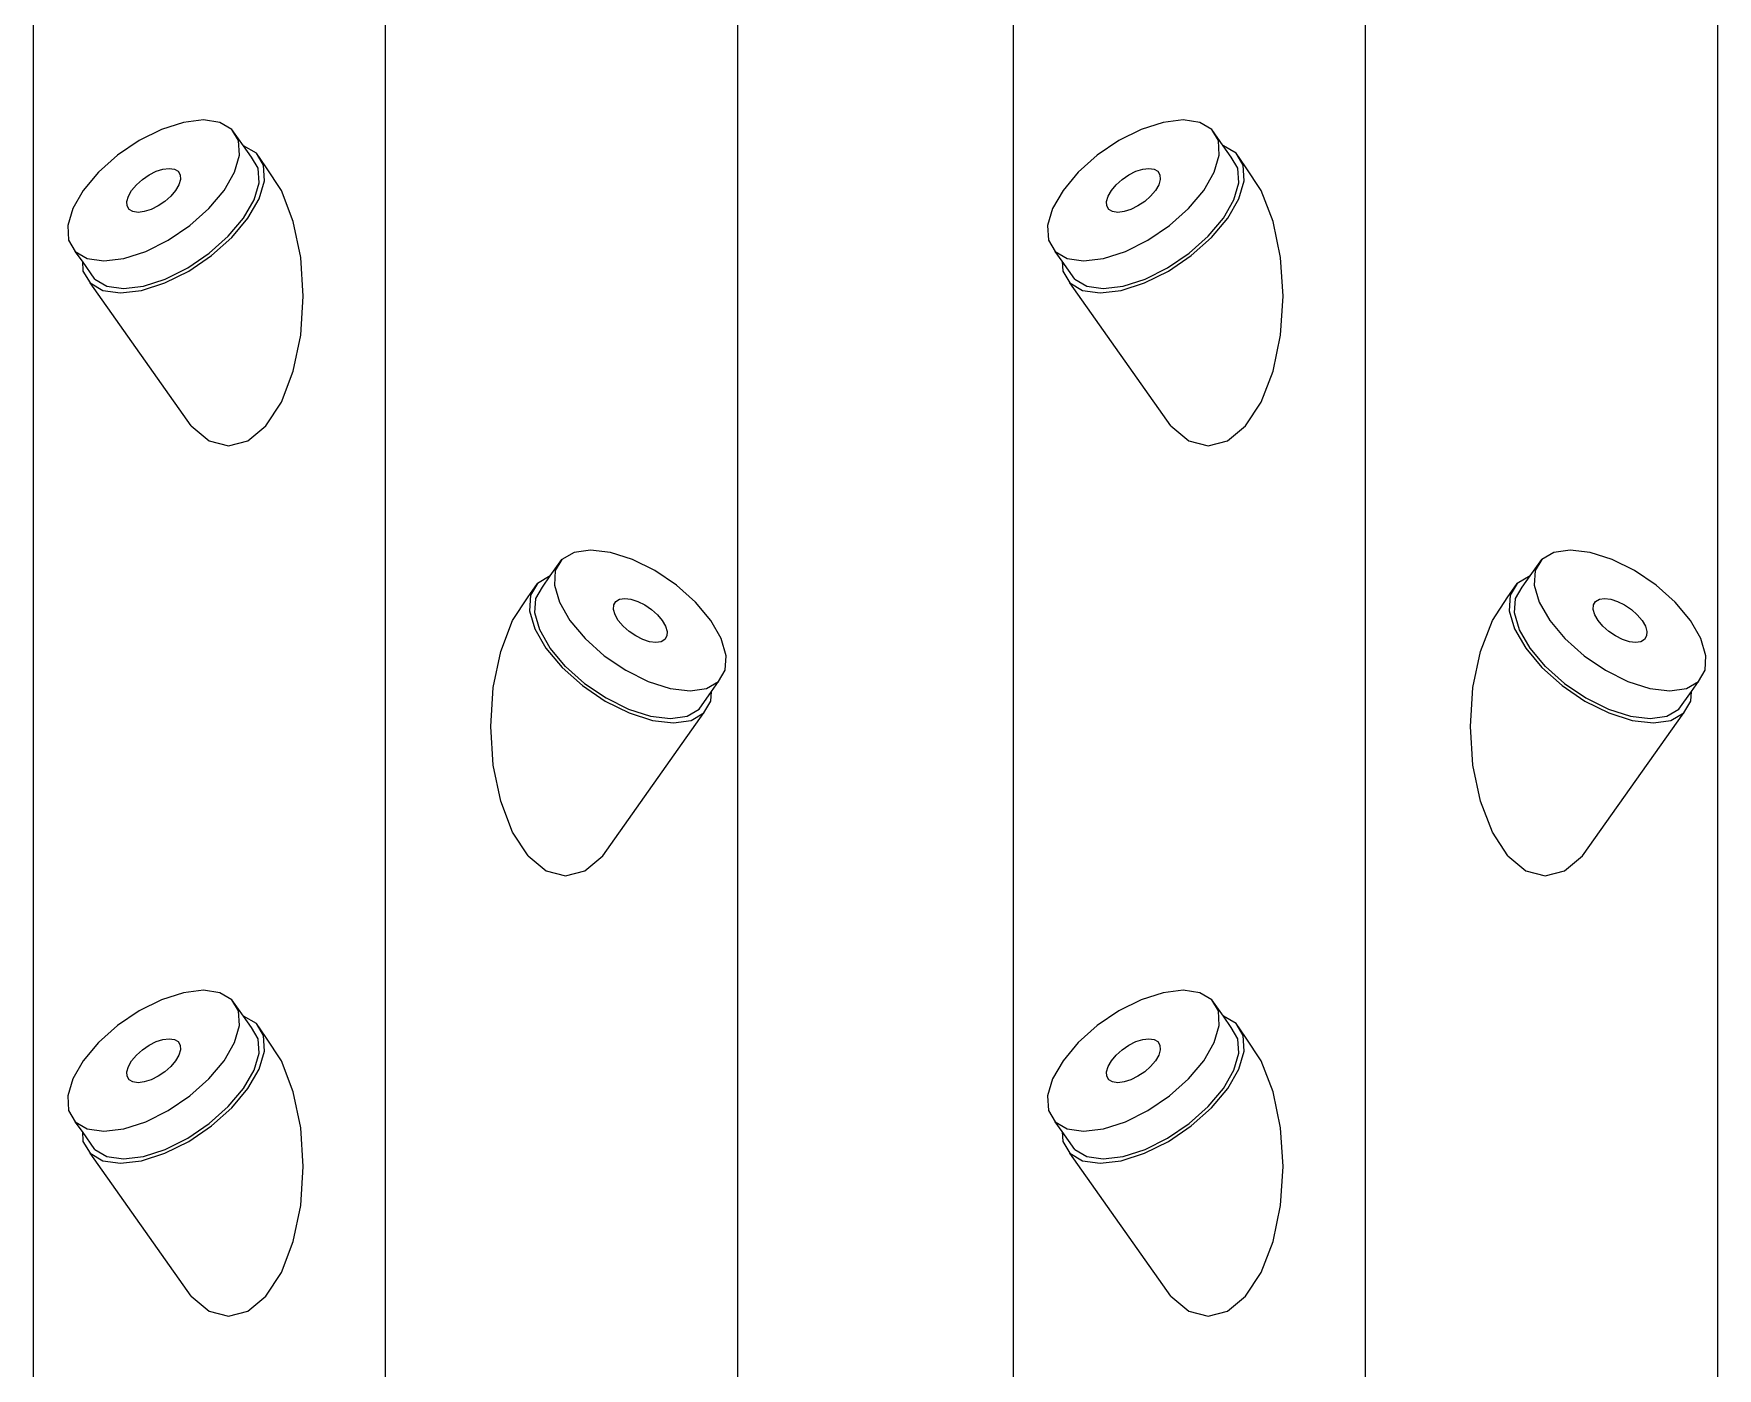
# Model space of a CAD drawing. Header units: metres. Extents: x -175 to 101, y -7 to 93.
# Drawn here: x 0.761 to 1.1906, y 1.488 to 1.8284 of the extents above; entities that cross this region are included whole.
import ezdxf

# ---------------------------------------------------------------- set-up
doc = ezdxf.new("R2010")
doc.units = ezdxf.units.M

msp = doc.modelspace()

# ---------------------------------------------------------------- linework, layer by layer
for p, q in [((0.76103, 0.0428), (0.76103, 1.98869)), ((0.85083, 0.0428), (0.85083, 1.98869)), ((0.94064, 1.98869), (0.94064, 0.0428)), ((1.01103, 0.0428), (1.01103, 1.98869)), ((1.10083, 0.0428), (1.10083, 1.98869)), ((1.19064, 1.98869), (1.19064, 0.0428)), ((0.79926, 1.80577), (0.79366, 1.80398)), ((0.80434, 1.80639), (0.79926, 1.80577)), ((0.80855, 1.80577), (0.80434, 1.80639)), ((0.81162, 1.80398), (0.80855, 1.80577)), ((1.04926, 1.80577), (1.04366, 1.80398)), ((1.05434, 1.80639), (1.04926, 1.80577)), ((1.05855, 1.80577), (1.05434, 1.80639)), ((1.06162, 1.80398), (1.05855, 1.80577)), ((0.78792, 1.80112), (0.78243, 1.7974)), ((0.79366, 1.80398), (0.78792, 1.80112)), ((0.81332, 1.80112), (0.81162, 1.80398)), ((0.81461, 1.79979), (0.81162, 1.80398)), ((0.81354, 1.7974), (0.81332, 1.80112)), ((1.03792, 1.80112), (1.03243, 1.7974)), ((1.04366, 1.80398), (1.03792, 1.80112)), ((1.06332, 1.80112), (1.06162, 1.80398)), ((1.06458, 1.79979), (1.06162, 1.80398)), ((1.06354, 1.7974), (1.06332, 1.80112)), ((0.78243, 1.7974), (0.77758, 1.79307)), ((0.81227, 1.79307), (0.81354, 1.7974)), ((0.81461, 1.79979), (0.81458, 1.79979)), ((0.81787, 1.79788), (0.81461, 1.79979)), ((0.81662, 1.79691), (0.81461, 1.79979)), ((0.81832, 1.79405), (0.81662, 1.79691)), ((0.81967, 1.79485), (0.81787, 1.79788)), ((0.82028, 1.79446), (0.81787, 1.79788)), ((1.03243, 1.7974), (1.02758, 1.79307)), ((1.06227, 1.79307), (1.06354, 1.7974)), ((1.06461, 1.79979), (1.06458, 1.79979)), ((1.06662, 1.79691), (1.06458, 1.79979)), ((1.06787, 1.79788), (1.06461, 1.79979)), ((1.06832, 1.79405), (1.06662, 1.79691)), ((1.06967, 1.79485), (1.06787, 1.79788)), ((1.07028, 1.79446), (1.06787, 1.79788)), ((0.77758, 1.79307), (0.77368, 1.78842)), ((0.78876, 1.79123), (0.79048, 1.79239)), ((0.79048, 1.79239), (0.79227, 1.79329)), ((0.79227, 1.79329), (0.79402, 1.79385)), ((0.79402, 1.79385), (0.79561, 1.79404)), ((0.79561, 1.79404), (0.79693, 1.79385)), ((0.79693, 1.79385), (0.79788, 1.79329)), ((0.79788, 1.79329), (0.79841, 1.79239)), ((0.79841, 1.79239), (0.79848, 1.79123)), ((0.8096, 1.78842), (0.81227, 1.79307)), ((0.81854, 1.79033), (0.81832, 1.79405)), ((0.81991, 1.7909), (0.81967, 1.79485)), ((0.82423, 1.7884), (0.82028, 1.79446)), ((1.02758, 1.79307), (1.02368, 1.78842)), ((1.03876, 1.79123), (1.04048, 1.79239)), ((1.04048, 1.79239), (1.04227, 1.79329)), ((1.04227, 1.79329), (1.04402, 1.79385)), ((1.04402, 1.79385), (1.04561, 1.79404)), ((1.04561, 1.79404), (1.04693, 1.79385)), ((1.04693, 1.79385), (1.04788, 1.79329)), ((1.04788, 1.79329), (1.04841, 1.79239)), ((1.04841, 1.79239), (1.04848, 1.79123)), ((1.0596, 1.78842), (1.06227, 1.79307)), ((1.06854, 1.79033), (1.06832, 1.79405)), ((1.06991, 1.7909), (1.06967, 1.79485)), ((1.07423, 1.7884), (1.07028, 1.79446)), ((0.77368, 1.78842), (0.771, 1.78378)), ((0.78519, 1.78697), (0.78603, 1.78842)), ((0.78603, 1.78842), (0.78724, 1.78988)), ((0.78724, 1.78988), (0.78876, 1.79123)), ((0.79725, 1.78842), (0.79603, 1.78697)), ((0.79809, 1.78988), (0.79725, 1.78842)), ((0.79848, 1.79123), (0.79809, 1.78988)), ((0.8057, 1.78378), (0.8096, 1.78842)), ((0.81727, 1.786), (0.81854, 1.79033)), ((0.81856, 1.78629), (0.81991, 1.7909)), ((0.82727, 1.78049), (0.82423, 1.7884)), ((1.02368, 1.78842), (1.021, 1.78378)), ((1.03519, 1.78697), (1.03603, 1.78842)), ((1.03603, 1.78842), (1.03724, 1.78988)), ((1.03724, 1.78988), (1.03876, 1.79123)), ((1.04725, 1.78842), (1.04603, 1.78697)), ((1.04809, 1.78988), (1.04725, 1.78842)), ((1.04848, 1.79123), (1.04809, 1.78988)), ((1.0557, 1.78378), (1.0596, 1.78842)), ((1.06727, 1.786), (1.06854, 1.79033)), ((1.06856, 1.78629), (1.06991, 1.7909)), ((1.07727, 1.78049), (1.07423, 1.7884)), ((0.771, 1.78378), (0.76973, 1.77944)), ((0.78479, 1.78562), (0.78519, 1.78697)), ((0.78486, 1.78446), (0.78479, 1.78562)), ((0.7854, 1.78356), (0.78486, 1.78446)), ((0.78635, 1.783), (0.7854, 1.78356)), ((0.78767, 1.78281), (0.78635, 1.783)), ((0.78926, 1.783), (0.78767, 1.78281)), ((0.79101, 1.78356), (0.78926, 1.783)), ((0.7928, 1.78446), (0.79101, 1.78356)), ((0.79452, 1.78562), (0.7928, 1.78446)), ((0.79603, 1.78697), (0.79452, 1.78562)), ((0.80084, 1.77944), (0.8057, 1.78378)), ((0.8146, 1.78135), (0.81727, 1.786)), ((0.81572, 1.78135), (0.81856, 1.78629)), ((1.021, 1.78378), (1.01973, 1.77944)), ((1.03479, 1.78562), (1.03519, 1.78697)), ((1.03486, 1.78446), (1.03479, 1.78562)), ((1.0354, 1.78356), (1.03486, 1.78446)), ((1.03635, 1.783), (1.0354, 1.78356)), ((1.03767, 1.78281), (1.03635, 1.783)), ((1.03926, 1.783), (1.03767, 1.78281)), ((1.04101, 1.78356), (1.03926, 1.783)), ((1.0428, 1.78446), (1.04101, 1.78356)), ((1.04452, 1.78562), (1.0428, 1.78446)), ((1.04603, 1.78697), (1.04452, 1.78562)), ((1.05084, 1.77944), (1.0557, 1.78378)), ((1.0646, 1.78135), (1.06727, 1.786)), ((1.06572, 1.78135), (1.06856, 1.78629)), ((0.76973, 1.77944), (0.76996, 1.77572)), ((0.79536, 1.77572), (0.80084, 1.77944)), ((0.8107, 1.77671), (0.8146, 1.78135)), ((0.81158, 1.77641), (0.81572, 1.78135)), ((0.82917, 1.77129), (0.82727, 1.78049)), ((1.01973, 1.77944), (1.01996, 1.77572)), ((1.04536, 1.77572), (1.05084, 1.77944)), ((1.0607, 1.77671), (1.0646, 1.78135)), ((1.06158, 1.77641), (1.06572, 1.78135)), ((1.07917, 1.77129), (1.07727, 1.78049)), ((0.76996, 1.77572), (0.77166, 1.77287)), ((0.78962, 1.77287), (0.79536, 1.77572)), ((0.80584, 1.77237), (0.8107, 1.77671)), ((0.80642, 1.77181), (0.81158, 1.77641)), ((1.01996, 1.77572), (1.02166, 1.77287)), ((1.03962, 1.77287), (1.04536, 1.77572)), ((1.05584, 1.77237), (1.0607, 1.77671)), ((1.05642, 1.77181), (1.06158, 1.77641)), ((0.77166, 1.77287), (0.77472, 1.77108)), ((0.77345, 1.77033), (0.77166, 1.77287)), ((0.77345, 1.77033), (0.7736, 1.76786)), ((0.77666, 1.7658), (0.77345, 1.77033)), ((0.77472, 1.77108), (0.77894, 1.77046)), ((0.77894, 1.77046), (0.78402, 1.77108)), ((0.78402, 1.77108), (0.78962, 1.77287)), ((0.80036, 1.76865), (0.80584, 1.77237)), ((0.80059, 1.76786), (0.80642, 1.77181)), ((0.82982, 1.76141), (0.82917, 1.77129)), ((1.02166, 1.77287), (1.02472, 1.77108)), ((1.02345, 1.77033), (1.02166, 1.77287)), ((1.02345, 1.77033), (1.0236, 1.76786)), ((1.02666, 1.7658), (1.02345, 1.77033)), ((1.02472, 1.77108), (1.02894, 1.77046)), ((1.02894, 1.77046), (1.03402, 1.77108)), ((1.03402, 1.77108), (1.03962, 1.77287)), ((1.05036, 1.76865), (1.05584, 1.77237)), ((1.05059, 1.76786), (1.05642, 1.77181)), ((1.07982, 1.76141), (1.07917, 1.77129)), ((0.7736, 1.76786), (0.77541, 1.76483)), ((0.77666, 1.7658), (0.77972, 1.76401)), ((0.78902, 1.76401), (0.79462, 1.7658)), ((0.79449, 1.76483), (0.80059, 1.76786)), ((0.79462, 1.7658), (0.80036, 1.76865)), ((1.0236, 1.76786), (1.02541, 1.76483)), ((1.02666, 1.7658), (1.02972, 1.76401)), ((1.03902, 1.76401), (1.04462, 1.7658)), ((1.04449, 1.76483), (1.05059, 1.76786)), ((1.04462, 1.7658), (1.05036, 1.76865)), ((0.77541, 1.76483), (0.77867, 1.76292)), ((0.8012, 1.72836), (0.77541, 1.76483)), ((0.77867, 1.76292), (0.78315, 1.76227)), ((0.77972, 1.76401), (0.78394, 1.76339)), ((0.78315, 1.76227), (0.78854, 1.76292)), ((0.78394, 1.76339), (0.78902, 1.76401)), ((0.78854, 1.76292), (0.79449, 1.76483)), ((0.82917, 1.75152), (0.82982, 1.76141)), ((1.02541, 1.76483), (1.02867, 1.76292)), ((1.0512, 1.72836), (1.02541, 1.76483)), ((1.02867, 1.76292), (1.03315, 1.76227)), ((1.02972, 1.76401), (1.03394, 1.76339)), ((1.03315, 1.76227), (1.03854, 1.76292)), ((1.03394, 1.76339), (1.03902, 1.76401)), ((1.03854, 1.76292), (1.04449, 1.76483)), ((1.07917, 1.75152), (1.07982, 1.76141)), ((0.82727, 1.74233), (0.82917, 1.75152)), ((1.07727, 1.74233), (1.07917, 1.75152)), ((0.82423, 1.73442), (0.82727, 1.74233)), ((1.07423, 1.73442), (1.07727, 1.74233)), ((0.82028, 1.72836), (0.82423, 1.73442)), ((1.07028, 1.72836), (1.07423, 1.73442)), ((0.8012, 1.72836), (0.8058, 1.72455)), ((0.81568, 1.72455), (0.82028, 1.72836)), ((1.0512, 1.72836), (1.0558, 1.72455)), ((1.06568, 1.72455), (1.07028, 1.72836)), ((0.8058, 1.72455), (0.81074, 1.72325)), ((0.81074, 1.72325), (0.81568, 1.72455)), ((1.0558, 1.72455), (1.06074, 1.72325)), ((1.06074, 1.72325), (1.06568, 1.72455)), ((0.89285, 1.69009), (0.89584, 1.69428)), ((0.89584, 1.69428), (0.89414, 1.69143)), ((0.89891, 1.69607), (0.89584, 1.69428)), ((0.90312, 1.69669), (0.89891, 1.69607)), ((0.9082, 1.69607), (0.90312, 1.69669)), ((0.91381, 1.69428), (0.9082, 1.69607)), ((0.91954, 1.69143), (0.91381, 1.69428)), ((1.14285, 1.69009), (1.14584, 1.69428)), ((1.14584, 1.69428), (1.14414, 1.69143)), ((1.14891, 1.69607), (1.14584, 1.69428)), ((1.15312, 1.69669), (1.14891, 1.69607)), ((1.1582, 1.69607), (1.15312, 1.69669)), ((1.16381, 1.69428), (1.1582, 1.69607)), ((1.16954, 1.69143), (1.16381, 1.69428)), ((0.89285, 1.69009), (0.8896, 1.68818)), ((0.89084, 1.68721), (0.89285, 1.69009)), ((0.89288, 1.69009), (0.89285, 1.69009)), ((0.89414, 1.69143), (0.89392, 1.68771)), ((0.92503, 1.68771), (0.91954, 1.69143)), ((1.14285, 1.69009), (1.1396, 1.68818)), ((1.14084, 1.68721), (1.14285, 1.69009)), ((1.14288, 1.69009), (1.14285, 1.69009)), ((1.14414, 1.69143), (1.14392, 1.68771)), ((1.17503, 1.68771), (1.16954, 1.69143)), ((0.88323, 1.6787), (0.88718, 1.68477)), ((0.88718, 1.68477), (0.8896, 1.68818)), ((0.88779, 1.68515), (0.88755, 1.6812)), ((0.8896, 1.68818), (0.88779, 1.68515)), ((0.88892, 1.68063), (0.88914, 1.68435)), ((0.88914, 1.68435), (0.89084, 1.68721)), ((0.89392, 1.68771), (0.89519, 1.68337)), ((0.90958, 1.68359), (0.91054, 1.68415)), ((0.91054, 1.68415), (0.91185, 1.68434)), ((0.91185, 1.68434), (0.91344, 1.68415)), ((0.91344, 1.68415), (0.91519, 1.68359)), ((0.92988, 1.68337), (0.92503, 1.68771)), ((1.13323, 1.6787), (1.13718, 1.68477)), ((1.13718, 1.68477), (1.1396, 1.68818)), ((1.13779, 1.68515), (1.13755, 1.6812)), ((1.1396, 1.68818), (1.13779, 1.68515)), ((1.13892, 1.68063), (1.13914, 1.68435)), ((1.13914, 1.68435), (1.14084, 1.68721)), ((1.14392, 1.68771), (1.14519, 1.68337)), ((1.15958, 1.68359), (1.16054, 1.68415)), ((1.16054, 1.68415), (1.16185, 1.68434)), ((1.16185, 1.68434), (1.16344, 1.68415)), ((1.16344, 1.68415), (1.16519, 1.68359)), ((1.17988, 1.68337), (1.17503, 1.68771)), ((0.88755, 1.6812), (0.8889, 1.67659)), ((0.89019, 1.6763), (0.88892, 1.68063)), ((0.89519, 1.68337), (0.89786, 1.67873)), ((0.90898, 1.68153), (0.90905, 1.68269)), ((0.90937, 1.68018), (0.90898, 1.68153)), ((0.90905, 1.68269), (0.90958, 1.68359)), ((0.91021, 1.67873), (0.90937, 1.68018)), ((0.91519, 1.68359), (0.91699, 1.68269)), ((0.91699, 1.68269), (0.9187, 1.68153)), ((0.9187, 1.68153), (0.92022, 1.68018)), ((0.92022, 1.68018), (0.92144, 1.67873)), ((0.93378, 1.67873), (0.92988, 1.68337)), ((1.13755, 1.6812), (1.1389, 1.67659)), ((1.14019, 1.6763), (1.13892, 1.68063)), ((1.14519, 1.68337), (1.14786, 1.67873)), ((1.15898, 1.68153), (1.15905, 1.68269)), ((1.15937, 1.68018), (1.15898, 1.68153)), ((1.15905, 1.68269), (1.15958, 1.68359)), ((1.16021, 1.67873), (1.15937, 1.68018)), ((1.16519, 1.68359), (1.16699, 1.68269)), ((1.16699, 1.68269), (1.1687, 1.68153)), ((1.1687, 1.68153), (1.17022, 1.68018)), ((1.17022, 1.68018), (1.17144, 1.67873)), ((1.18378, 1.67873), (1.17988, 1.68337)), ((0.8802, 1.6708), (0.88323, 1.6787)), ((0.8889, 1.67659), (0.89174, 1.67165)), ((0.89286, 1.67165), (0.89019, 1.6763)), ((0.89786, 1.67873), (0.90176, 1.67408)), ((0.91143, 1.67727), (0.91021, 1.67873)), ((0.91295, 1.67592), (0.91143, 1.67727)), ((0.91466, 1.67476), (0.91295, 1.67592)), ((0.92144, 1.67873), (0.92227, 1.67727)), ((0.92227, 1.67727), (0.92267, 1.67592)), ((0.92267, 1.67592), (0.9226, 1.67476)), ((0.93646, 1.67408), (0.93378, 1.67873)), ((1.1302, 1.6708), (1.13323, 1.6787)), ((1.1389, 1.67659), (1.14174, 1.67165)), ((1.14286, 1.67165), (1.14019, 1.6763)), ((1.14786, 1.67873), (1.15176, 1.67408)), ((1.16143, 1.67727), (1.16021, 1.67873)), ((1.16295, 1.67592), (1.16143, 1.67727)), ((1.16466, 1.67476), (1.16295, 1.67592)), ((1.17144, 1.67873), (1.17227, 1.67727)), ((1.17227, 1.67727), (1.17267, 1.67592)), ((1.17267, 1.67592), (1.1726, 1.67476)), ((1.18646, 1.67408), (1.18378, 1.67873)), ((0.89174, 1.67165), (0.89588, 1.66672)), ((0.89676, 1.66701), (0.89286, 1.67165)), ((0.90176, 1.67408), (0.90662, 1.66974)), ((0.91645, 1.67386), (0.91466, 1.67476)), ((0.9182, 1.6733), (0.91645, 1.67386)), ((0.91979, 1.67311), (0.9182, 1.6733)), ((0.92111, 1.6733), (0.91979, 1.67311)), ((0.92207, 1.67386), (0.92111, 1.6733)), ((0.9226, 1.67476), (0.92207, 1.67386)), ((0.93773, 1.66974), (0.93646, 1.67408)), ((1.14174, 1.67165), (1.14588, 1.66672)), ((1.14676, 1.66701), (1.14286, 1.67165)), ((1.15176, 1.67408), (1.15662, 1.66974)), ((1.16645, 1.67386), (1.16466, 1.67476)), ((1.1682, 1.6733), (1.16645, 1.67386)), ((1.16979, 1.67311), (1.1682, 1.6733)), ((1.17111, 1.6733), (1.16979, 1.67311)), ((1.17207, 1.67386), (1.17111, 1.6733)), ((1.1726, 1.67476), (1.17207, 1.67386)), ((1.18773, 1.66974), (1.18646, 1.67408)), ((0.87829, 1.66159), (0.8802, 1.6708)), ((0.89676, 1.66701), (0.90162, 1.66267)), ((0.90662, 1.66974), (0.9121, 1.66603)), ((0.9375, 1.66603), (0.93773, 1.66974)), ((1.12829, 1.66159), (1.1302, 1.6708)), ((1.14676, 1.66701), (1.15162, 1.66267)), ((1.15662, 1.66974), (1.1621, 1.66603)), ((1.1875, 1.66603), (1.18773, 1.66974)), ((0.89588, 1.66672), (0.90104, 1.66211)), ((0.90162, 1.66267), (0.9071, 1.65895)), ((0.9121, 1.66603), (0.91784, 1.66317)), ((0.91784, 1.66317), (0.92344, 1.66138)), ((0.93274, 1.66138), (0.9358, 1.66317)), ((0.93401, 1.66063), (0.9358, 1.66317)), ((0.9358, 1.66317), (0.9375, 1.66603)), ((1.14588, 1.66672), (1.15104, 1.66211)), ((1.15162, 1.66267), (1.1571, 1.65895)), ((1.1621, 1.66603), (1.16784, 1.66317)), ((1.16784, 1.66317), (1.17344, 1.66138)), ((1.18274, 1.66138), (1.1858, 1.66317)), ((1.18401, 1.66063), (1.1858, 1.66317)), ((1.1858, 1.66317), (1.1875, 1.66603)), ((0.87764, 1.65171), (0.87829, 1.66159)), ((0.90104, 1.66211), (0.90687, 1.65816)), ((0.9071, 1.65895), (0.91284, 1.6561)), ((0.92344, 1.66138), (0.92852, 1.66076)), ((0.92852, 1.66076), (0.93274, 1.66138)), ((0.9308, 1.6561), (0.93401, 1.66063)), ((0.93386, 1.65816), (0.93401, 1.66063)), ((1.12764, 1.65171), (1.12829, 1.66159)), ((1.15104, 1.66211), (1.15687, 1.65816)), ((1.1571, 1.65895), (1.16284, 1.6561)), ((1.17344, 1.66138), (1.17852, 1.66076)), ((1.17852, 1.66076), (1.18274, 1.66138)), ((1.1808, 1.6561), (1.18401, 1.66063)), ((1.18386, 1.65816), (1.18401, 1.66063)), ((0.90626, 1.61866), (0.93205, 1.65513)), ((0.90687, 1.65816), (0.91297, 1.65513)), ((0.91284, 1.6561), (0.91844, 1.65431)), ((0.91297, 1.65513), (0.91892, 1.65322)), ((0.91844, 1.65431), (0.92352, 1.65369)), ((0.92352, 1.65369), (0.92774, 1.65431)), ((0.92774, 1.65431), (0.9308, 1.6561)), ((0.9288, 1.65322), (0.93205, 1.65513)), ((0.93205, 1.65513), (0.93386, 1.65816)), ((1.15626, 1.61866), (1.18205, 1.65513)), ((1.15687, 1.65816), (1.16297, 1.65513)), ((1.16284, 1.6561), (1.16844, 1.65431)), ((1.16297, 1.65513), (1.16892, 1.65322)), ((1.16844, 1.65431), (1.17352, 1.65369)), ((1.17352, 1.65369), (1.17774, 1.65431)), ((1.17774, 1.65431), (1.1808, 1.6561)), ((1.1788, 1.65322), (1.18205, 1.65513)), ((1.18205, 1.65513), (1.18386, 1.65816)), ((0.87829, 1.64183), (0.87764, 1.65171)), ((0.91892, 1.65322), (0.92432, 1.65257)), ((0.92432, 1.65257), (0.9288, 1.65322)), ((1.12829, 1.64183), (1.12764, 1.65171)), ((1.16892, 1.65322), (1.17432, 1.65257)), ((1.17432, 1.65257), (1.1788, 1.65322)), ((0.8802, 1.63263), (0.87829, 1.64183)), ((1.1302, 1.63263), (1.12829, 1.64183)), ((0.88323, 1.62472), (0.8802, 1.63263)), ((1.13323, 1.62472), (1.1302, 1.63263)), ((0.88718, 1.61866), (0.88323, 1.62472)), ((1.13718, 1.61866), (1.13323, 1.62472)), ((0.88718, 1.61866), (0.89178, 1.61485)), ((0.90166, 1.61485), (0.90626, 1.61866)), ((1.13718, 1.61866), (1.14178, 1.61485)), ((1.15166, 1.61485), (1.15626, 1.61866)), ((0.89178, 1.61485), (0.89672, 1.61355)), ((0.89672, 1.61355), (0.90166, 1.61485)), ((1.14178, 1.61485), (1.14672, 1.61355)), ((1.14672, 1.61355), (1.15166, 1.61485)), ((0.79366, 1.58198), (0.78792, 1.57912)), ((0.79926, 1.58377), (0.79366, 1.58198)), ((0.80434, 1.58439), (0.79926, 1.58377)), ((0.80855, 1.58377), (0.80434, 1.58439)), ((0.81162, 1.58198), (0.80855, 1.58377)), ((0.81332, 1.57912), (0.81162, 1.58198)), ((0.81461, 1.57779), (0.81162, 1.58198)), ((1.04366, 1.58198), (1.03792, 1.57912)), ((1.04926, 1.58377), (1.04366, 1.58198)), ((1.05434, 1.58439), (1.04926, 1.58377)), ((1.05855, 1.58377), (1.05434, 1.58439)), ((1.06162, 1.58198), (1.05855, 1.58377)), ((1.06332, 1.57912), (1.06162, 1.58198)), ((1.06461, 1.57779), (1.06162, 1.58198)), ((0.78792, 1.57912), (0.78243, 1.5754)), ((0.81354, 1.5754), (0.81332, 1.57912)), ((0.81461, 1.57779), (0.81458, 1.57779)), ((0.81787, 1.57588), (0.81461, 1.57779)), ((0.81662, 1.57491), (0.81461, 1.57779)), ((1.03792, 1.57912), (1.03243, 1.5754)), ((1.06354, 1.5754), (1.06332, 1.57912)), ((1.06461, 1.57779), (1.06458, 1.57779)), ((1.06787, 1.57588), (1.06461, 1.57779)), ((1.06662, 1.57491), (1.06461, 1.57779)), ((0.78243, 1.5754), (0.77758, 1.57107)), ((0.81227, 1.57107), (0.81354, 1.5754)), ((0.81832, 1.57205), (0.81662, 1.57491)), ((0.81967, 1.57285), (0.81787, 1.57588)), ((0.82028, 1.57246), (0.81787, 1.57588)), ((0.81991, 1.5689), (0.81967, 1.57285)), ((0.82423, 1.5664), (0.82028, 1.57246)), ((1.03243, 1.5754), (1.02758, 1.57107)), ((1.06227, 1.57107), (1.06354, 1.5754)), ((1.06832, 1.57205), (1.06662, 1.57491)), ((1.06967, 1.57285), (1.06787, 1.57588)), ((1.07028, 1.57246), (1.06787, 1.57588)), ((1.06991, 1.5689), (1.06967, 1.57285)), ((1.07423, 1.5664), (1.07028, 1.57246)), ((0.77758, 1.57107), (0.77368, 1.56642)), ((0.78724, 1.56788), (0.78876, 1.56923)), ((0.78876, 1.56923), (0.79048, 1.57039)), ((0.79048, 1.57039), (0.79227, 1.57129)), ((0.79227, 1.57129), (0.79402, 1.57185)), ((0.79402, 1.57185), (0.79561, 1.57204)), ((0.79561, 1.57204), (0.79693, 1.57185)), ((0.79693, 1.57185), (0.79788, 1.57129)), ((0.79788, 1.57129), (0.79841, 1.57039)), ((0.79848, 1.56923), (0.79809, 1.56788)), ((0.79841, 1.57039), (0.79848, 1.56923)), ((0.8096, 1.56642), (0.81227, 1.57107)), ((0.81727, 1.564), (0.81854, 1.56833)), ((0.81854, 1.56833), (0.81832, 1.57205)), ((0.81856, 1.56429), (0.81991, 1.5689)), ((1.02758, 1.57107), (1.02368, 1.56642)), ((1.03724, 1.56788), (1.03876, 1.56923)), ((1.03876, 1.56923), (1.04048, 1.57039)), ((1.04048, 1.57039), (1.04227, 1.57129)), ((1.04227, 1.57129), (1.04402, 1.57185)), ((1.04402, 1.57185), (1.04561, 1.57204)), ((1.04561, 1.57204), (1.04693, 1.57185)), ((1.04693, 1.57185), (1.04788, 1.57129)), ((1.04788, 1.57129), (1.04841, 1.57039)), ((1.04848, 1.56923), (1.04809, 1.56788)), ((1.04841, 1.57039), (1.04848, 1.56923)), ((1.0596, 1.56642), (1.06227, 1.57107)), ((1.06727, 1.564), (1.06854, 1.56833)), ((1.06854, 1.56833), (1.06832, 1.57205)), ((1.06856, 1.56429), (1.06991, 1.5689)), ((0.77368, 1.56642), (0.771, 1.56178)), ((0.78479, 1.56362), (0.78519, 1.56497)), ((0.78519, 1.56497), (0.78603, 1.56642)), ((0.78603, 1.56642), (0.78724, 1.56788)), ((0.79603, 1.56497), (0.79452, 1.56362)), ((0.79725, 1.56642), (0.79603, 1.56497)), ((0.79809, 1.56788), (0.79725, 1.56642)), ((0.8057, 1.56178), (0.8096, 1.56642)), ((0.8146, 1.55935), (0.81727, 1.564)), ((0.81572, 1.55935), (0.81856, 1.56429)), ((0.82727, 1.55849), (0.82423, 1.5664)), ((1.02368, 1.56642), (1.021, 1.56178)), ((1.03479, 1.56362), (1.03519, 1.56497)), ((1.03519, 1.56497), (1.03603, 1.56642)), ((1.03603, 1.56642), (1.03724, 1.56788)), ((1.04603, 1.56497), (1.04452, 1.56362)), ((1.04725, 1.56642), (1.04603, 1.56497)), ((1.04809, 1.56788), (1.04725, 1.56642)), ((1.0557, 1.56178), (1.0596, 1.56642)), ((1.0646, 1.55935), (1.06727, 1.564)), ((1.06572, 1.55935), (1.06856, 1.56429)), ((1.07727, 1.55849), (1.07423, 1.5664)), ((0.771, 1.56178), (0.76973, 1.55744)), ((0.78486, 1.56246), (0.78479, 1.56362)), ((0.7854, 1.56156), (0.78486, 1.56246)), ((0.78635, 1.561), (0.7854, 1.56156)), ((0.78767, 1.56081), (0.78635, 1.561)), ((0.78926, 1.561), (0.78767, 1.56081)), ((0.79101, 1.56156), (0.78926, 1.561)), ((0.7928, 1.56246), (0.79101, 1.56156)), ((0.79452, 1.56362), (0.7928, 1.56246)), ((0.80084, 1.55744), (0.8057, 1.56178)), ((1.021, 1.56178), (1.01973, 1.55744)), ((1.03486, 1.56246), (1.03479, 1.56362)), ((1.0354, 1.56156), (1.03486, 1.56246)), ((1.03635, 1.561), (1.0354, 1.56156)), ((1.03767, 1.56081), (1.03635, 1.561)), ((1.03926, 1.561), (1.03767, 1.56081)), ((1.04101, 1.56156), (1.03926, 1.561)), ((1.0428, 1.56246), (1.04101, 1.56156)), ((1.04452, 1.56362), (1.0428, 1.56246)), ((1.05084, 1.55744), (1.0557, 1.56178)), ((0.76973, 1.55744), (0.76996, 1.55372)), ((0.79536, 1.55372), (0.80084, 1.55744)), ((0.8107, 1.55471), (0.8146, 1.55935)), ((0.81158, 1.55441), (0.81572, 1.55935)), ((0.82917, 1.54929), (0.82727, 1.55849)), ((1.01973, 1.55744), (1.01996, 1.55372)), ((1.04536, 1.55372), (1.05084, 1.55744)), ((1.0607, 1.55471), (1.0646, 1.55935)), ((1.06158, 1.55441), (1.06572, 1.55935)), ((1.07917, 1.54929), (1.07727, 1.55849)), ((0.76996, 1.55372), (0.77166, 1.55087)), ((0.78962, 1.55087), (0.79536, 1.55372)), ((0.80584, 1.55037), (0.8107, 1.55471)), ((0.80642, 1.54981), (0.81158, 1.55441)), ((1.01996, 1.55372), (1.02166, 1.55087)), ((1.03962, 1.55087), (1.04536, 1.55372)), ((1.05584, 1.55037), (1.0607, 1.55471)), ((1.05642, 1.54981), (1.06158, 1.55441)), ((0.77166, 1.55087), (0.77472, 1.54908)), ((0.77345, 1.54833), (0.77166, 1.55087)), ((0.77345, 1.54833), (0.7736, 1.54586)), ((0.77666, 1.5438), (0.77345, 1.54833)), ((0.77472, 1.54908), (0.77894, 1.54846)), ((0.77894, 1.54846), (0.78402, 1.54908)), ((0.78402, 1.54908), (0.78962, 1.55087)), ((0.79462, 1.5438), (0.80036, 1.54665)), ((0.80036, 1.54665), (0.80584, 1.55037)), ((0.80059, 1.54586), (0.80642, 1.54981)), ((0.82982, 1.53941), (0.82917, 1.54929)), ((1.02166, 1.55087), (1.02472, 1.54908)), ((1.02345, 1.54833), (1.02166, 1.55087)), ((1.02345, 1.54833), (1.0236, 1.54586)), ((1.02666, 1.5438), (1.02345, 1.54833)), ((1.02472, 1.54908), (1.02894, 1.54846)), ((1.02894, 1.54846), (1.03402, 1.54908)), ((1.03402, 1.54908), (1.03962, 1.55087)), ((1.04462, 1.5438), (1.05036, 1.54665)), ((1.05036, 1.54665), (1.05584, 1.55037)), ((1.05059, 1.54586), (1.05642, 1.54981)), ((1.07982, 1.53941), (1.07917, 1.54929)), ((0.7736, 1.54586), (0.77541, 1.54283)), ((0.77541, 1.54283), (0.77867, 1.54092)), ((0.8012, 1.50636), (0.77541, 1.54283)), ((0.77666, 1.5438), (0.77972, 1.54201)), ((0.78854, 1.54092), (0.79449, 1.54283)), ((0.78902, 1.54201), (0.79462, 1.5438)), ((0.79449, 1.54283), (0.80059, 1.54586)), ((1.0236, 1.54586), (1.02541, 1.54283)), ((1.02541, 1.54283), (1.02867, 1.54092)), ((1.0512, 1.50636), (1.02541, 1.54283)), ((1.02666, 1.5438), (1.02972, 1.54201)), ((1.03854, 1.54092), (1.04449, 1.54283)), ((1.03902, 1.54201), (1.04462, 1.5438)), ((1.04449, 1.54283), (1.05059, 1.54586)), ((0.77867, 1.54092), (0.78315, 1.54027)), ((0.77972, 1.54201), (0.78394, 1.54139)), ((0.78315, 1.54027), (0.78854, 1.54092)), ((0.78394, 1.54139), (0.78902, 1.54201)), ((0.82917, 1.52952), (0.82982, 1.53941)), ((1.02867, 1.54092), (1.03315, 1.54027)), ((1.02972, 1.54201), (1.03394, 1.54139)), ((1.03315, 1.54027), (1.03854, 1.54092)), ((1.03394, 1.54139), (1.03902, 1.54201)), ((1.07917, 1.52952), (1.07982, 1.53941)), ((0.82727, 1.52033), (0.82917, 1.52952)), ((1.07727, 1.52033), (1.07917, 1.52952)), ((0.82423, 1.51242), (0.82727, 1.52033)), ((1.07423, 1.51242), (1.07727, 1.52033)), ((0.82028, 1.50636), (0.82423, 1.51242)), ((1.07028, 1.50636), (1.07423, 1.51242)), ((0.8012, 1.50636), (0.8058, 1.50255)), ((0.81568, 1.50255), (0.82028, 1.50636)), ((1.0512, 1.50636), (1.0558, 1.50255)), ((1.06568, 1.50255), (1.07028, 1.50636)), ((0.8058, 1.50255), (0.81074, 1.50125)), ((0.81074, 1.50125), (0.81568, 1.50255)), ((1.0558, 1.50255), (1.06074, 1.50125)), ((1.06074, 1.50125), (1.06568, 1.50255))]:
    msp.add_line(p, q)

doc.saveas('drawing.dxf')
